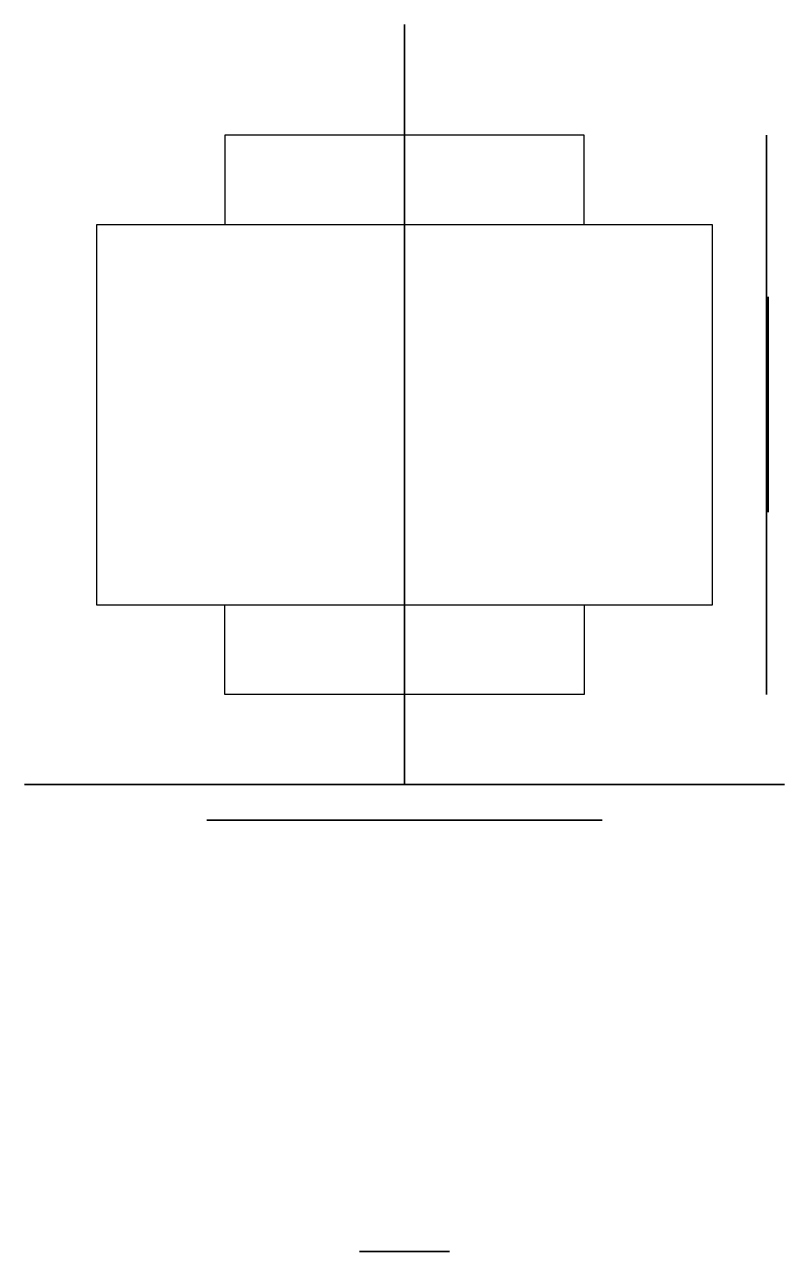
# Model space of a CAD drawing. Header units: centimetres. Extents: x -2.11 to 2.11, y -4.71 to 2.11.
import ezdxf

# ---------------------------------------------------------------- set-up
doc = ezdxf.new("R2010")
doc.units = ezdxf.units.CM
doc.header["$MEASUREMENT"] = 0
for name, color, linetype in [('Nema 17 v3_Sketch1', 7, 'Continuous'), ('Nema 17 v3_Sketch2', 7, 'Continuous'), ('Nema 17 v3_Sketch3', 7, 'Continuous'), ('Nema 17 v3_Sketch4', 7, 'Continuous'), ('Nema 17 v3_Sketch6', 7, 'Continuous'), ('Nema 17 v3_Sketch7', 7, 'Continuous'), ('Nema 17 v3_Sketch8', 7, 'Continuous'), ('Nema 17 v3_Sketch9', 7, 'Continuous')]:
    doc.layers.add(name, color=color, linetype=linetype)

msp = doc.modelspace()

# ---------------------------------------------------------------- linework, layer by layer
at = {"layer": 'Nema 17 v3_Sketch1'}
for p, q in [((0, 2.115, -2.115), (0, -2.115, -2.115)), ((0, -2.115, 2.115), (0, 2.115, 2.115)), ((0, 2.115, 2.115), (0, 2.115, -2.115)), ((0, 2.115, -2.115), (0, -2.115, 2.115)), ((0, -2.115, -2.115), (0, 2.115, 2.115)), ((0, 1, 1.115), (0, 1.5, 1.115)), ((0, 1.5, 1.115), (0, 1.5, -1.115)), ((0, 1, -1.115), (0, 1.5, -1.115)), ((0, 1, 2.115), (0, 1, 1.115)), ((0, 1, -1.115), (0, 1, -2.115)), ((0, -1.115, 2.115), (0, -1.115, 1.115)), ((0, -1.115, 1.115), (0, -1.615, 1.115)), ((0, -1.615, -1.115), (0, -1.115, -1.115)), ((0, -1.115, -2.115), (0, -1.115, -1.115)), ((0, -1.615, 1.115), (0, -1.615, -1.115)), ((0, -2.115, -2.115), (0, -2.115, 2.115))]:
    msp.add_line(p, q, dxfattribs=at)
msp.add_point((0, 0), dxfattribs=at)
msp.add_point((0, 0), dxfattribs=at)
at = {"layer": 'Nema 17 v3_Sketch2'}
for p, q in [((-1.715, -2.115, 2.115), (-2.115, -2.115, 1.715)), ((-2.115, -2.115, 1.715), (-2.115, -2.115, -1.715)), ((-2.115, -2.115, -1.715), (-1.715, -2.115, -2.115)), ((-1.715, -2.115, -2.115), (1.715, -2.115, -2.115)), ((1.715, -2.115, 2.115), (-1.715, -2.115, 2.115)), ((1.715, -2.115, -2.115), (2.115, -2.115, -1.715)), ((2.115, -2.115, 1.715), (1.715, -2.115, 2.115)), ((2.115, -2.115, -1.715), (2.115, -2.115, 1.715))]:
    msp.add_line(p, q, dxfattribs=at)
at = {"layer": 'Nema 17 v3_Sketch2', "extrusion": (0, -1, 0)}
msp.add_circle((0, 0, 2.115), 1.1, dxfattribs=at)
at = {"layer": 'Nema 17 v3_Sketch2'}
msp.add_point((0, -2.115), dxfattribs=at)
at = {"layer": 'Nema 17 v3_Sketch3', "extrusion": (0, -1, 0)}
for radius in [1.1, 1.05, 0.25]:
    msp.add_circle((0, 0, 2.315), radius, dxfattribs=at)
at = {"layer": 'Nema 17 v3_Sketch3'}
msp.add_point((0, -2.315), dxfattribs=at)
at = {"layer": 'Nema 17 v3_Sketch4'}
for p, q in [((0, -2.115, 2.115), (0, 2.115, 2.115)), ((1, 1.5, 2.115), (-1, 1.5, 2.115)), ((-1, 1.5, 2.115), (-1, 1, 2.115)), ((1, 1, 2.115), (1, 1.5, 2.115)), ((-1.715, 1, 2.115), (-1.715, -1.115, 2.115)), ((1.715, 1, 2.115), (-1.715, 1, 2.115)), ((1.715, -1.115, 2.115), (1.715, 1, 2.115)), ((-1.715, -1.115, 2.115), (1.715, -1.115, 2.115)), ((-1, -1.615, 2.115), (-1, -1.115, 2.115)), ((1, -1.115, 2.115), (1, -1.615, 2.115)), ((0, -1.615, 2.115), (-1, -1.615, 2.115)), ((1, -1.615, 2.115), (0, -1.615, 2.115))]:
    msp.add_line(p, q, dxfattribs=at)
msp.add_point((0, 0, 2.115), dxfattribs=at)
at = {"layer": 'Nema 17 v3_Sketch6', "extrusion": (0, -1, 0)}
for radius in [0.25, 0.05]:
    msp.add_circle((0, 0, 4.715), radius, dxfattribs=at)
at = {"layer": 'Nema 17 v3_Sketch6'}
msp.add_point((0, -4.715), dxfattribs=at)
at = {"layer": 'Nema 17 v3_Sketch7'}
for p, q in [((2.015, 1, -1.115), (2.015, 1.5, -1.115)), ((2.015, 1.5, -1.115), (2.015, 1.5, 1.115)), ((2.015, 1.5, 1.115), (2.015, 1, 1.115)), ((2.015, -1.115, -1.6736), (2.015, 1, -1.6736)), ((2.015, 1, -1.6736), (2.015, 1, -1.115)), ((2.015, 1, 1.115), (2.015, 1, 1.6736)), ((2.015, 1, 1.6736), (2.015, -1.115, 1.6736)), ((2.015, 0.6, -1), (2.015, 0.6, 1)), ((2.015, 0.6, 1.3), (2.015, -0.6, -1.3)), ((2.015, -0.6, 1.3), (2.015, 0.6, -1.3)), ((2.015, 0.3, 1.3), (2.015, -0.3, 1.3)), ((2.015, -0.3, -1.3), (2.015, 0.3, -1.3)), ((2.015, -0.6, 1), (2.015, -0.6, -1)), ((2.015, -1.115, 1.6736), (2.015, -1.115, 1.115)), ((2.015, -1.115, 1.115), (2.015, -1.615, 1.115)), ((2.015, -1.615, -1.115), (2.015, -1.115, -1.115)), ((2.015, -1.115, -1.115), (2.015, -1.115, -1.6736)), ((2.015, -1.615, 1.115), (2.015, -1.615, -1.115))]:
    msp.add_line(p, q, dxfattribs=at)
at = {"layer": 'Nema 17 v3_Sketch7', "extrusion": (1, 0, 0)}
for centre, start, end in [((0.3, -1, 2.015), 270, 0), ((0.3, 1, 2.015), 0, 90), ((-0.3, -1, 2.015), 180, 270), ((-0.3, 1, 2.015), 90, 180)]:
    msp.add_arc(centre, 0.3, start, end, dxfattribs=at)
at = {"layer": 'Nema 17 v3_Sketch7'}
msp.add_point((2.015, 0), dxfattribs=at)
msp.add_point((2.015, 0), dxfattribs=at)
at = {"layer": 'Nema 17 v3_Sketch8'}
for p, q in [((2.025, 0.6, -1), (2.025, 0.6, 1)), ((2.025, 0.3, 1.3), (2.025, -0.3, 1.3)), ((2.025, -0.3, -1.3), (2.025, 0.3, -1.3)), ((2.025, -0.2367, -1.091), (2.025, -0.2367, 1.0803)), ((2.025, -0.2367, 1.0803), (2.025, -0.4867, 1.0803)), ((2.025, -0.4867, -1.091), (2.025, -0.2367, -1.091)), ((2.025, -0.4867, 1.0803), (2.025, -0.4867, -1.091)), ((2.025, -0.6, 1), (2.025, -0.6, -1))]:
    msp.add_line(p, q, dxfattribs=at)
at = {"layer": 'Nema 17 v3_Sketch8', "extrusion": (1, 0, 0)}
for centre, start, end in [((0.3, 1, 2.025), 0, 90), ((0.3, -1, 2.025), 270, 0), ((-0.3, 1, 2.025), 90, 180), ((-0.3, -1, 2.025), 180, 270)]:
    msp.add_arc(centre, 0.3, start, end, dxfattribs=at)
at = {"layer": 'Nema 17 v3_Sketch8'}
msp.add_point((2.025, 0), dxfattribs=at)
at = {"layer": 'Nema 17 v3_Sketch9'}
for p, q in [((-1.715, -2.115, 2.115), (-2.115, -2.115, 1.715)), ((-2.115, -2.115, 1.715), (-2.115, -2.115, -1.715)), ((-2.115, -2.115, -1.715), (-1.715, -2.115, -2.115)), ((-1.715, -2.115, -2.115), (1.715, -2.115, -2.115)), ((1.715, -2.115, 2.115), (-1.715, -2.115, 2.115)), ((1.715, -2.115, -2.115), (2.115, -2.115, -1.715)), ((2.115, -2.115, 1.715), (1.715, -2.115, 2.115)), ((2.115, -2.115, -1.715), (2.115, -2.115, 1.715))]:
    msp.add_line(p, q, dxfattribs=at)
at = {"layer": 'Nema 17 v3_Sketch9', "extrusion": (0, -1, 0)}
for centre in [(-1.55, 1.5, 2.115), (-1.5, -1.55, 2.115), (1.5, -1.55, 2.115), (1.55, 1.5, 2.115)]:
    msp.add_circle(centre, 0.15, dxfattribs=at)
at = {"layer": 'Nema 17 v3_Sketch9'}
msp.add_point((0, -2.115), dxfattribs=at)

doc.saveas('drawing.dxf')
